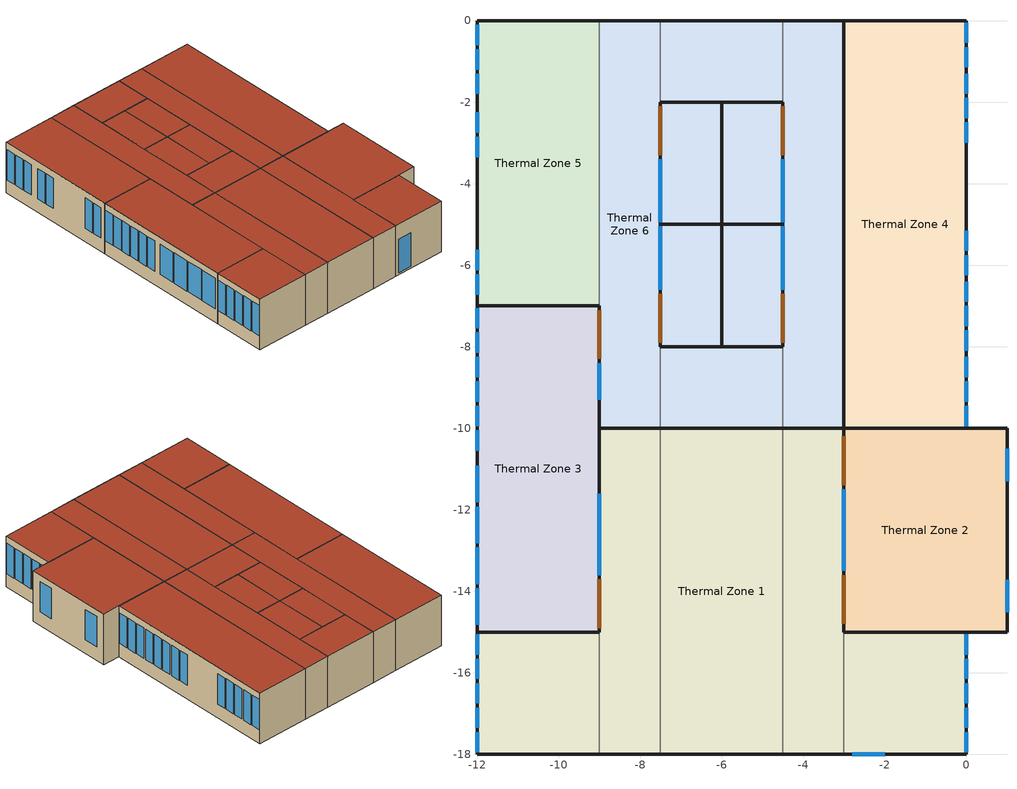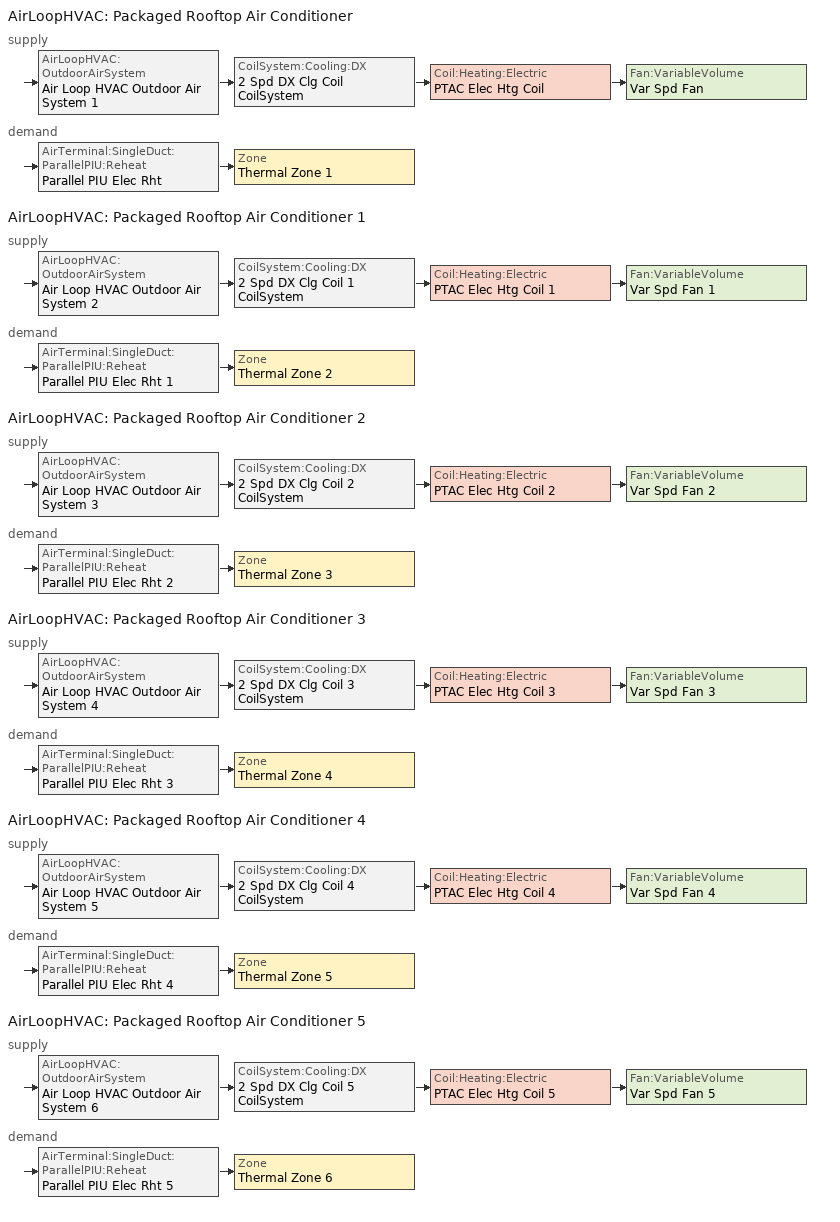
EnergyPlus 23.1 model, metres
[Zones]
Thermal Zone 1
 floor ground (ExtSlabCarpet 4in ClimateZone 1-8): -9,-15 -9,-18 -12,-18 -12,-15 z0; -4.5,-10 -4.5,-18 -7.5,-18 -7.5,-10 z0; 0,-15 0,-18 -3,-18 -3,-15 z0; -7.5,-10 -7.5,-18 -9,-18 -9,-10 z0; -3,-10 -3,-18 -4.5,-18 -4.5,-10 z0
 wall outside (ASHRAE 189.1-2009 ExtWall Mass ClimateZone 5): -12,-18 -9,-18 -7.5,-18 -4.5,-18 -3,-18 0,-18 0,-15 -3,-15 -3,-10 -4.5,-10 -7.5,-10 -9,-10 -9,-15 -12,-15 -12,-18 z0:3
 wall to Thermal Zone 1 (Air Wall): -9,-18 -9,-15 -9,-18 / -4.5,-18 -4.5,-10 -4.5,-18 / -7.5,-10 -7.5,-18 -7.5,-10 / -3,-15 -3,-18 -3,-15 z0:3
 window (ASHRAE 189.1-2009 ExtWindow ClimateZone 4-5): -12,-15.05 -12,-15.55 / -12,-15.65 -12,-16.15 / -12,-16.25 -12,-16.75 / -12,-16.85 -12,-17.35 / -12,-17.45 -12,-17.95 / 0,-17.95 0,-17.45 / 0,-17.35 0,-16.85 / 0,-16.75 0,-16.25 / 0,-16.15 0,-15.65 / 0,-15.55 0,-15.05 z0.8:2.6; -2.8,-18 -2,-18 z0.1:2.1
 roof outside (ASHRAE 189.1-2009 ExtRoof IEAD ClimateZone 2-5): -9,-18 -9,-15 -12,-15 -12,-18 z3; -4.5,-18 -4.5,-10 -7.5,-10 -7.5,-18 z3; 0,-18 0,-15 -3,-15 -3,-18 z3; -7.5,-18 -7.5,-10 -9,-10 -9,-18 z3; -3,-18 -3,-10 -4.5,-10 -4.5,-18 z3
Thermal Zone 2
 floor ground (ExtSlabCarpet 4in ClimateZone 1-8): 1,-10 1,-15 -3,-15 -3,-10 z0
 wall outside (ASHRAE 189.1-2009 ExtWall Mass ClimateZone 5): 1,-10 0,-10 -3,-10 -3,-15 0,-15 1,-15 1,-10 z0:3
 window (ASHRAE 189.1-2009 ExtWindow ClimateZone 4-5): 1,-14.51 1,-13.71 / 1,-11.3 1,-10.5 z0.8:2.6; -3,-11.5 -3,-13.5 z0.02:2.1
 door (Exterior Door): -3,-10.2 -3,-11.4 / -3,-13.6 -3,-14.8 z0:2.1
 roof outside (ASHRAE 189.1-2009 ExtRoof IEAD ClimateZone 2-5): 1,-15 1,-10 -3,-10 -3,-15 z3
Thermal Zone 3
 floor ground (ExtSlabCarpet 4in ClimateZone 1-8): -9,-7 -9,-15 -12,-15 -12,-7 z0
 wall outside (ASHRAE 189.1-2009 ExtWall Mass ClimateZone 5): -12,-15 -9,-15 -9,-7 -12,-7 -12,-15 z0:3
 window (ASHRAE 189.1-2009 ExtWindow ClimateZone 4-5): -12,-7.05 -12,-7.55 / -12,-7.65 -12,-8.15 / -12,-8.25 -12,-8.75 / -12,-8.85 -12,-9.35 / -12,-9.45 -12,-9.95 / -12,-10.05 -12,-10.55 / -12,-10.92 -12,-11.82 / -12,-11.92 -12,-12.82 / -12,-12.92 -12,-13.82 / -12,-13.92 -12,-14.82 z0.8:2.6; -9,-13.6 -9,-11.6 z0.05:2.1; -9,-9.3 -9,-8.4 z0.02:2.1
 door (Exterior Door): -9,-14.9 -9,-13.7 / -9,-8.3 -9,-7.1 z0:2.1
 roof outside (ASHRAE 189.1-2009 ExtRoof IEAD ClimateZone 2-5): -9,-15 -9,-7 -12,-7 -12,-15 z3
Thermal Zone 4
 floor ground (ExtSlabCarpet 4in ClimateZone 1-8): 0,0 0,-10 -3,-10 -3,0 z0
 wall outside (ASHRAE 189.1-2009 ExtWall Mass ClimateZone 5): -3,-10 0,-10 0,0 -3,0 -3,-10 z0:3
 window (ASHRAE 189.1-2009 ExtWindow ClimateZone 4-5): 0,-6.25 0,-5.75 / 0,-5.65 0,-5.15 / 0,-9.95 0,-9.45 / 0,-9.35 0,-8.85 / 0,-6.9 0,-6.4 / 0,-8.1 0,-7.6 / 0,-7.5 0,-7 / 0,-8.75 0,-8.25 / 0,-3 0,-2.5 / 0,-2.4 0,-1.9 / 0,-1.15 0,-0.65 / 0,-1.8 0,-1.3 / 0,-0.55 0,-0.05 z0.8:2.6
 roof outside (ASHRAE 189.1-2009 ExtRoof IEAD ClimateZone 2-5): 0,-10 0,0 -3,0 -3,-10 z3
Thermal Zone 5
 floor ground (ExtSlabCarpet 4in ClimateZone 1-8): -9,0 -9,-7 -12,-7 -12,0 z0
 wall outside (ASHRAE 189.1-2009 ExtWall Mass ClimateZone 5): -9,0 -12,0 -12,-7 -9,-7 z0:3
 wall to Thermal Zone 6 (Air Wall): -9,-7 -9,0 z0:3
 window (ASHRAE 189.1-2009 ExtWindow ClimateZone 4-5): -12,-0.1 -12,-0.6 / -12,-0.7 -12,-1.2 / -12,-1.3 -12,-1.8 / -12,-2.25 -12,-2.75 / -12,-2.85 -12,-3.35 / -12,-5.62 -12,-6.12 / -12,-6.22 -12,-6.72 z0.8:2.6
 roof outside (ASHRAE 189.1-2009 ExtRoof IEAD ClimateZone 2-5): -9,-7 -9,0 -12,0 -12,-7 z3
Thermal Zone 6
 floor ground (ExtSlabCarpet 4in ClimateZone 1-8): -4.5,-8 -4.5,-10 -7.5,-10 -7.5,-8 z0; -4.5,0 -4.5,-2 -7.5,-2 -7.5,0 z0; -6,-5 -6,-8 -7.5,-8 -7.5,-5 z0; -4.5,-5 -4.5,-8 -6,-8 -6,-5 z0; -6,-2 -6,-5 -7.5,-5 -7.5,-2 z0; -4.5,-2 -4.5,-5 -6,-5 -6,-2 z0; -7.5,0 -7.5,-10 -9,-10 -9,0 z0; -3,0 -3,-10 -4.5,-10 -4.5,0 z0
 wall outside (ASHRAE 189.1-2009 ExtWall Mass ClimateZone 5): -9,-7 -9,-10 -7.5,-10 -4.5,-10 -3,-10 -3,0 -4.5,0 -7.5,0 -9,0 / -4.5,-8 -7.5,-8 -6,-8 -6,-5 -7.5,-5 -7.5,-8 -7.5,-2 -4.5,-2 -6,-2 -7.5,-2 -7.5,-5 -6,-5 -6,-8 -4.5,-8 -4.5,-5 -6,-5 -6,-2 -6,-5 -4.5,-5 -4.5,-2 -4.5,-8 z0:3
 wall to Thermal Zone 6 (Air Wall): -7.5,-8 -7.5,-10 -7.5,-8 / -4.5,-10 -4.5,-8 -4.5,-10 / -7.5,0 -7.5,-2 -7.5,0 / -4.5,-2 -4.5,0 -4.5,-2 z0:3
 window (ASHRAE 189.1-2009 ExtWindow ClimateZone 4-5): -7.5,-5.05 -7.5,-6.6 / -4.5,-6.6 -4.5,-5.05 / -7.5,-3.4 -7.5,-4.95 / -4.5,-4.95 -4.5,-3.4 z0.05:2.1
 door (Exterior Door): -7.5,-6.7 -7.5,-7.9 / -4.5,-7.9 -4.5,-6.7 / -7.5,-2.1 -7.5,-3.3 / -4.5,-3.3 -4.5,-2.1 z0:2.1
 roof outside (ASHRAE 189.1-2009 ExtRoof IEAD ClimateZone 2-5): -4.5,-10 -4.5,-8 -7.5,-8 -7.5,-10 z3; -4.5,-2 -4.5,0 -7.5,0 -7.5,-2 z3; -6,-8 -6,-5 -7.5,-5 -7.5,-8 z3; -4.5,-8 -4.5,-5 -6,-5 -6,-8 z3; -6,-5 -6,-2 -7.5,-2 -7.5,-5 z3; -4.5,-5 -4.5,-2 -6,-2 -6,-5 z3; -7.5,-10 -7.5,0 -9,0 -9,-10 z3; -3,-10 -3,0 -4.5,0 -4.5,-10 z3
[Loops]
AirLoopHVAC 'Packaged Rooftop Air Conditioner'
 supply: AirLoopHVAC:OutdoorAirSystem 'Air Loop HVAC Outdoor Air System 1' > CoilSystem:Cooling:DX '2 Spd DX Clg Coil CoilSystem' > Coil:Heating:Electric 'PTAC Elec Htg Coil' > Fan:VariableVolume 'Var Spd Fan'
 demand: AirTerminal:SingleDuct:ParallelPIU:Reheat 'Parallel PIU Elec Rht' > Zone 'Thermal Zone 1'
AirLoopHVAC 'Packaged Rooftop Air Conditioner 1'
 supply: AirLoopHVAC:OutdoorAirSystem 'Air Loop HVAC Outdoor Air System 2' > CoilSystem:Cooling:DX '2 Spd DX Clg Coil 1 CoilSystem' > Coil:Heating:Electric 'PTAC Elec Htg Coil 1' > Fan:VariableVolume 'Var Spd Fan 1'
 demand: AirTerminal:SingleDuct:ParallelPIU:Reheat 'Parallel PIU Elec Rht 1' > Zone 'Thermal Zone 2'
AirLoopHVAC 'Packaged Rooftop Air Conditioner 2'
 supply: AirLoopHVAC:OutdoorAirSystem 'Air Loop HVAC Outdoor Air System 3' > CoilSystem:Cooling:DX '2 Spd DX Clg Coil 2 CoilSystem' > Coil:Heating:Electric 'PTAC Elec Htg Coil 2' > Fan:VariableVolume 'Var Spd Fan 2'
 demand: AirTerminal:SingleDuct:ParallelPIU:Reheat 'Parallel PIU Elec Rht 2' > Zone 'Thermal Zone 3'
AirLoopHVAC 'Packaged Rooftop Air Conditioner 3'
 supply: AirLoopHVAC:OutdoorAirSystem 'Air Loop HVAC Outdoor Air System 4' > CoilSystem:Cooling:DX '2 Spd DX Clg Coil 3 CoilSystem' > Coil:Heating:Electric 'PTAC Elec Htg Coil 3' > Fan:VariableVolume 'Var Spd Fan 3'
 demand: AirTerminal:SingleDuct:ParallelPIU:Reheat 'Parallel PIU Elec Rht 3' > Zone 'Thermal Zone 4'
AirLoopHVAC 'Packaged Rooftop Air Conditioner 4'
 supply: AirLoopHVAC:OutdoorAirSystem 'Air Loop HVAC Outdoor Air System 5' > CoilSystem:Cooling:DX '2 Spd DX Clg Coil 4 CoilSystem' > Coil:Heating:Electric 'PTAC Elec Htg Coil 4' > Fan:VariableVolume 'Var Spd Fan 4'
 demand: AirTerminal:SingleDuct:ParallelPIU:Reheat 'Parallel PIU Elec Rht 4' > Zone 'Thermal Zone 5'
AirLoopHVAC 'Packaged Rooftop Air Conditioner 5'
 supply: AirLoopHVAC:OutdoorAirSystem 'Air Loop HVAC Outdoor Air System 6' > CoilSystem:Cooling:DX '2 Spd DX Clg Coil 5 CoilSystem' > Coil:Heating:Electric 'PTAC Elec Htg Coil 5' > Fan:VariableVolume 'Var Spd Fan 5'
 demand: AirTerminal:SingleDuct:ParallelPIU:Reheat 'Parallel PIU Elec Rht 5' > Zone 'Thermal Zone 6'
[Building]
Building 1
[Site:Location]
Beijing: Latitude {deg}=39.8; Longitude {deg}=116.47; Time Zone {hr}=8; Elevation {m}=31.3
[SizingPeriod:DesignDay] Day of Month=21; Dry-Bulb Temperature Range Modifier Type=DefaultMultipliers; Barometric Pressure {Pa}=100950; Rain Indicator=No; Snow Indicator=No; Daylight Saving Time Indicator=No; Begin Environment Reset Mode=FullResetAtBeginEnvironment
Name | Month | Day Type | Maximum Dry-Bulb Temperature {C} | Daily Dry-Bulb Temperature Range {deltaC} | Humidity Condition Type | Wetbulb or DewPoint at Maximum Dry-Bulb {C} | Wind Speed {m/s} | Wind Direction {deg} | Solar Model Indicator | ASHRAE Clear Sky Optical Depth for Beam Irradiance (taub) | ASHRAE Clear Sky Optical Depth for Diffuse Irradiance (taud) | Enthalpy at Maximum Dry-Bulb {J/kg} | Sky Clearness
Beijing Ann Clg .4% Condns DB=>MWB | 7 | SummerDesignDay | 34.9 | 8.9 | Wetbulb | 22.2 | 3.4 | 180 | ASHRAETau | 0.747 | 1.448
Beijing Ann Clg .4% Condns DP=>MDB | 7 | SummerDesignDay | 28.9 | 8.9 | Dewpoint | 26.1 | 3.4 | 180 | ASHRAETau | 0.747 | 1.448
Beijing Ann Clg .4% Condns Enth=>MDB | 7 | SummerDesignDay | 30.1 | 8.9 | Enthalpy |  | 3.4 | 180 | ASHRAETau | 0.747 | 1.448 | 86200
Beijing Ann Clg .4% Condns WB=>MDB | 7 | SummerDesignDay | 30.5 | 8.9 | Wetbulb | 27 | 3.4 | 180 | ASHRAETau | 0.747 | 1.448
Beijing Ann Htg 99.6% Condns DB | 1 | WinterDesignDay | -10.8 | 0 | Wetbulb | -10.8 | 2.2 | 340 | ASHRAEClearSky |  |  |  | 0
Beijing Ann Htg Wind 99.6% Condns WS=>MCDB | 1 | WinterDesignDay | -1.6 | 0 | Wetbulb | -1.6 | 12 | 340 | ASHRAEClearSky |  |  |  | 0
Beijing Ann Hum_n 99.6% Condns DP=>MCDB | 1 | WinterDesignDay | -4 | 0 | Dewpoint | -30.1 | 2.2 | 340 | ASHRAEClearSky |  |  |  | 0
[Material] Thermal Absorptance=0.9
Name | Roughness | Thickness {m} | Conductivity {W/m-K} | Density {kg/m3} | Specific Heat {J/kg-K} | Solar Absorptance | Visible Absorptance
1/2IN Gypsum | Smooth | 0.0127 | 0.16 | 784.9 | 830 | 0.4 | 0.4
1IN Stucco | Smooth | 0.0253 | 0.6918 | 1858 | 837 | 0.92 | 0.92
8IN Concrete HW | MediumRough | 0.2033 | 1.7296 | 2243 | 837 | 0.65 | 0.65
F08 Metal surface | Smooth | 0.0008 | 45.28 | 7824 | 500 | 0.7 | 0.7
I01 25mm insulation board | MediumRough | 0.0254 | 0.03 | 43 | 1210 | 0.6 | 0.6
MAT-CC05 4 HW CONCRETE | Rough | 0.1016 | 1.311 | 2240 | 836.8 | 0.85 | 0.85
Metal Decking | MediumSmooth | 0.0015 | 45.006 | 7680 | 418.4 | 0.6 | 0.6
Roof Insulation [21] | MediumRough | 0.2105 | 0.049 | 265 | 836.8 | 0.7 | 0.7
Roof Membrane | VeryRough | 0.0095 | 0.16 | 1121.29 | 1460 | 0.7 | 0.7
Wall Insulation [40] | MediumRough | 0.0794 | 0.0432 | 91 | 837 | 0.5 | 0.5
[Material:NoMass]
CP02 CARPET PAD: Roughness=Smooth; Thermal Resistance {m2-K/W}=0.1; Thermal Absorptance=0.9; Solar Absorptance=0.8; Visible Absorptance=0.8
[WindowMaterial:Glazing]
Theoretical Glass [207]: Optical Data Type=SpectralAverage; Thickness {m}=0.003; Solar Transmittance at Normal Incidence=0.3311; Front Side Solar Reflectance at Normal Incidence=0.6189; Back Side Solar Reflectance at Normal Incidence=0; Visible Transmittance at Normal Incidence=0.44; Front Side Visible Reflectance at Normal Incidence=0.51; Back Side Visible Reflectance at Normal Incidence=0; Infrared Transmittance at Normal Incidence=0; Front Side Infrared Hemispherical Emissivity=0.9; Back Side Infrared Hemispherical Emissivity=0.9; Conductivity {W/m-K}=0.0133; Dirt Correction Factor for Solar and Visible Transmittance=1; Solar Diffusing=No
[Construction]
ASHRAE 189.1-2009 ExtRoof IEAD ClimateZone 2-5: Roof Membrane, Roof Insulation [21], Metal Decking
ASHRAE 189.1-2009 ExtWall Mass ClimateZone 5: 1IN Stucco, 8IN Concrete HW, Wall Insulation [40], 1/2IN Gypsum
ASHRAE 189.1-2009 ExtWindow ClimateZone 4-5: Theoretical Glass [207]
Exterior Door: F08 Metal surface, I01 25mm insulation board
ExtSlabCarpet 4in ClimateZone 1-8: MAT-CC05 4 HW CONCRETE, CP02 CARPET PAD
[Construction:AirBoundary]
Air Wall: None, 0
[Zone] Multiplier=1; Part of Total Floor Area=Yes
Thermal Zone 1; Thermal Zone 2; Thermal Zone 3; Thermal Zone 4; Thermal Zone 5; Thermal Zone 6
[Space]
Name | Zone | Space Type
Space 101; Space 103; Space 105 | Thermal Zone 1 | 189.1-2009 - Office - IT_Room - CZ1-3
Space 119 | Thermal Zone 1 | 189.1-2009 - Office - Lobby - CZ1-3 1
Space 121 | Thermal Zone 1 | 189.1-2009 - Office - Lobby - CZ4-8 1
Space 107 | Thermal Zone 2 | 189.1-2009 - Office - IT_Room - CZ1-3
Space 106 | Thermal Zone 3 | 189.1-2009 - Office - BreakRoom - CZ1-3
Space 123 | Thermal Zone 4 | 189.1-2009 - Office - OpenOffice - CZ4-8
Space 111 | Thermal Zone 5 | 189.1-2009 - Office - OpenOffice - CZ4-8
Space 108; Space 114; Space 115; Space 116; Space 117; Space 118; Space 124 | Thermal Zone 6 | 189.1-2009 - Office - OpenOffice - CZ4-8
Space 120 | Thermal Zone 6 | 189.1-2009 - Office - Lobby - CZ1-3 2
[SpaceList]
189.1-2009 - Office - IT_Room - CZ1-3: Space 101, Space 105, Space 103, Space 107
189.1-2009 - Office - Lobby - CZ1-3 1: Space 119
189.1-2009 - Office - Lobby - CZ4-8 1: Space 121
189.1-2009 - Office - BreakRoom - CZ1-3: Space 106
189.1-2009 - Office - OpenOffice - CZ4-8: Space 118, Space 108, Space 111, Space 114, Space 115, Space 116, Space 117, Space 123, Space 124
189.1-2009 - Office - Lobby - CZ1-3 2: Space 120
[Lights] Schedule=Office Bldg Light; Design Level Calculation Method=Watts/Area
Name | Zone or ZoneList or Space or SpaceList | Watts per Zone Floor Area {W/m2}
189.1-2009 - Office - IT_Room - CZ1-3 Lights | 189.1-2009 - Office - IT_Room - CZ1-3 | 10.6563
189.1-2009 - Office - Lobby - CZ1-3 Lights 1 | 189.1-2009 - Office - Lobby - CZ1-3 1 | 12.5938
189.1-2009 - Office - Lobby - CZ4-8 Lights 1 | 189.1-2009 - Office - Lobby - CZ4-8 1 | 12.5938
189.1-2009 - Office - BreakRoom - CZ1-3 Lights | 189.1-2009 - Office - BreakRoom - CZ1-3 | 11.625
189.1-2009 - Office - OpenOffice - CZ4-8 Lights | 189.1-2009 - Office - OpenOffice - CZ4-8 | 10.6563
189.1-2009 - Office - Lobby - CZ1-3 Lights 2 | 189.1-2009 - Office - Lobby - CZ1-3 2 | 12.5938
[People] Number of People Calculation Method=People/Area; Fraction Radiant=0.3; Activity Level Schedule=Office Activity
Name | Zone or ZoneList or Space or SpaceList | Number of People Schedule | People per Floor Area {person/m2}
189.1-2009 - Office - IT_Room - CZ1-3 People | 189.1-2009 - Office - IT_Room - CZ1-3 | Office Misc Occ | 0.5382
189.1-2009 - Office - Lobby - CZ1-3 People 1 | 189.1-2009 - Office - Lobby - CZ1-3 1 | Office Misc Occ | 0.507639
189.1-2009 - Office - Lobby - CZ4-8 People 1 | 189.1-2009 - Office - Lobby - CZ4-8 1 | Office Misc Occ | 0.107639
189.1-2009 - Office - BreakRoom - CZ1-3 People | 189.1-2009 - Office - BreakRoom - CZ1-3 | Office Misc Occ | 0.538196
189.1-2009 - Office - OpenOffice - CZ4-8 People | 189.1-2009 - Office - OpenOffice - CZ4-8 | Office Work Occ | 0.56511
189.1-2009 - Office - Lobby - CZ1-3 People 2 | 189.1-2009 - Office - Lobby - CZ1-3 2 | Office Misc Occ | 0.507639
[ElectricEquipment] Schedule=Office Bldg Equip; Design Level Calculation Method=Watts/Area
Name | Zone or ZoneList or Space or SpaceList | Watts per Zone Floor Area {W/m2}
189.1-2009 - Office - IT_Room - CZ1-3 Electric Equipment | 189.1-2009 - Office - IT_Room - CZ1-3 | 16.7917
189.1-2009 - Office - Lobby - CZ1-3 Electric Equipment 1 | 189.1-2009 - Office - Lobby - CZ1-3 1 | 0.753474
189.1-2009 - Office - Lobby - CZ4-8 Electric Equipment 1 | 189.1-2009 - Office - Lobby - CZ4-8 1 | 0.753474
189.1-2009 - Office - BreakRoom - CZ1-3 Electric Equipment | 189.1-2009 - Office - BreakRoom - CZ1-3 | 48.007
189.1-2009 - Office - OpenOffice - CZ4-8 Electric Equipment | 189.1-2009 - Office - OpenOffice - CZ4-8 | 7.64238
189.1-2009 - Office - Lobby - CZ1-3 Electric Equipment 2 | 189.1-2009 - Office - Lobby - CZ1-3 2 | 0.753474
[ZoneInfiltration:DesignFlowRate] Schedule=Office Infil Quarter On; Design Flow Rate Calculation Method=Flow/ExteriorArea
Name | Zone or ZoneList or Space or SpaceList | Flow Rate per Exterior Surface Area {m3/s-m2}
189.1-2009 - Office - IT_Room - CZ1-3 Infiltration | 189.1-2009 - Office - IT_Room - CZ1-3 | 0.00030226
189.1-2009 - Office - Lobby - CZ1-3 Infiltration 1 | 189.1-2009 - Office - Lobby - CZ1-3 1 | 0.00030226
189.1-2009 - Office - Lobby - CZ4-8 Infiltration 1 | 189.1-2009 - Office - Lobby - CZ4-8 1 | 0.000226568
189.1-2009 - Office - BreakRoom - CZ1-3 Infiltration | 189.1-2009 - Office - BreakRoom - CZ1-3 | 0.00030226
189.1-2009 - Office - OpenOffice - CZ4-8 Infiltration | 189.1-2009 - Office - OpenOffice - CZ4-8 | 0.000226568
189.1-2009 - Office - Lobby - CZ1-3 Infiltration 2 | 189.1-2009 - Office - Lobby - CZ1-3 2 | 0.00030226
[ZoneControl:Thermostat] Temperature Difference Between Cutout And Setpoint {deltaC}=0
Name | Zone or ZoneList | Control Type Schedule | Control 1
Thermal Zone 1 Thermostat | Thermal Zone 1 | Thermal Zone 1 Thermostat Schedule | Thermostat Setpoint Dual Setpoint 1
Thermal Zone 2 Thermostat | Thermal Zone 2 | Thermal Zone 2 Thermostat Schedule | Thermostat Setpoint Dual Setpoint 2
Thermal Zone 3 Thermostat | Thermal Zone 3 | Thermal Zone 3 Thermostat Schedule | Thermostat Setpoint Dual Setpoint 3
Thermal Zone 4 Thermostat | Thermal Zone 4 | Thermal Zone 4 Thermostat Schedule | Thermostat Setpoint Dual Setpoint 4
Thermal Zone 5 Thermostat | Thermal Zone 5 | Thermal Zone 5 Thermostat Schedule | Thermostat Setpoint Dual Setpoint 5
Thermal Zone 6 Thermostat | Thermal Zone 6 | Thermal Zone 6 Thermostat Schedule | Thermostat Setpoint Dual Setpoint 6
[ThermostatSetpoint:DualSetpoint] Heating Setpoint Temperature Schedule=HAVC-HOT; Cooling Setpoint Temperature Schedule=HAVC-COOL
Thermostat Setpoint Dual Setpoint 1; Thermostat Setpoint Dual Setpoint 2; Thermostat Setpoint Dual Setpoint 3; Thermostat Setpoint Dual Setpoint 4; Thermostat Setpoint Dual Setpoint 5; Thermostat Setpoint Dual Setpoint 6
[AirTerminal:SingleDuct:ParallelPIU:Reheat] Availability Schedule=Always On Discrete hvac_library; Maximum Primary Air Flow Rate {m3/s}=Autosize; Maximum Secondary Air Flow Rate {m3/s}=Autosize; Minimum Primary Air Flow Fraction=Autosize; Fan On Flow Fraction=Autosize; Maximum Hot Water or Steam Flow Rate {m3/s}=Autosize; Minimum Hot Water or Steam Flow Rate {m3/s}=0; Convergence Tolerance=0.001
Name | Fan | Reheat Coil
Parallel PIU Elec Rht | Parallel PIU Elec Rht Fan | Parallel PIU Elec Rht Coil
Parallel PIU Elec Rht 1 | Parallel PIU Elec Rht Fan 1 | Parallel PIU Elec Rht Coil 1
Parallel PIU Elec Rht 2 | Parallel PIU Elec Rht Fan 2 | Parallel PIU Elec Rht Coil 2
Parallel PIU Elec Rht 3 | Parallel PIU Elec Rht Fan 3 | Parallel PIU Elec Rht Coil 3
Parallel PIU Elec Rht 4 | Parallel PIU Elec Rht Fan 4 | Parallel PIU Elec Rht Coil 4
Parallel PIU Elec Rht 5 | Parallel PIU Elec Rht Fan 5 | Parallel PIU Elec Rht Coil 5
[Coil:Heating:Electric] Availability Schedule=Always On Discrete hvac_library; Efficiency=1; Nominal Capacity {W}=Autosize
Parallel PIU Elec Rht Coil; Parallel PIU Elec Rht Coil 1; Parallel PIU Elec Rht Coil 2; Parallel PIU Elec Rht Coil 3; Parallel PIU Elec Rht Coil 4; Parallel PIU Elec Rht Coil 5; PTAC Elec Htg Coil; PTAC Elec Htg Coil 1; PTAC Elec Htg Coil 2; PTAC Elec Htg Coil 3; PTAC Elec Htg Coil 4; PTAC Elec Htg Coil 5
[Fan:ConstantVolume] Fan Total Efficiency=0.7; Pressure Rise {Pa}=300; Maximum Flow Rate {m3/s}=AutoSize; Motor Efficiency=0.9; Motor In Airstream Fraction=1
Name | Availability Schedule
Parallel PIU Elec Rht Fan; Parallel PIU Elec Rht Fan 1; Parallel PIU Elec Rht Fan 2; Parallel PIU Elec Rht Fan 3; Parallel PIU Elec Rht Fan 4 | always close2
Parallel PIU Elec Rht Fan 5 | always close3
[Zone equipment]
Thermal Zone 1: Parallel PIU Elec Rht
Thermal Zone 2: Parallel PIU Elec Rht 1
Thermal Zone 3: Parallel PIU Elec Rht 2
Thermal Zone 4: Parallel PIU Elec Rht 3
Thermal Zone 5: Parallel PIU Elec Rht 4
Thermal Zone 6: Parallel PIU Elec Rht 5
[Sizing:Zone] Zone Cooling Design Supply Air Temperature Input Method=SupplyAirTemperature; Zone Cooling Design Supply Air Temperature Difference {deltaC}=11.11; Zone Heating Design Supply Air Temperature Input Method=SupplyAirTemperature; Zone Heating Design Supply Air Temperature Difference {deltaC}=11.11; Zone Cooling Design Supply Air Humidity Ratio {kgWater/kgDryAir}=0.0085; Zone Heating Design Supply Air Humidity Ratio {kgWater/kgDryAir}=0.008; Cooling Design Air Flow Method=DesignDay; Cooling Design Air Flow Rate {m3/s}=0; Cooling Minimum Air Flow {m3/s}=0; Cooling Minimum Air Flow Fraction=0; Heating Design Air Flow Method=DesignDay; Heating Design Air Flow Rate {m3/s}=0; Heating Maximum Air Flow {m3/s}=0.141576; Heating Maximum Air Flow Fraction=0.3; Account for Dedicated Outdoor Air System=No; Zone Load Sizing Method=Sensible Load Only No Latent Load; Zone Latent Cooling Design Supply Air Humidity Ratio Input Method=HumidityRatioDifference; Zone Cooling Design Supply Air Humidity Ratio Difference {kgWater/kgDryAir}=0.005; Zone Latent Heating Design Supply Air Humidity Ratio Input Method=HumidityRatioDifference; Zone Humidification Design Supply Air Humidity Ratio Difference {kgWater/kgDryAir}=0.005
Name | Zone Cooling Design Supply Air Temperature {C} | Zone Heating Design Supply Air Temperature {C} | Design Specification Outdoor Air Object | Cooling Minimum Air Flow per Zone Floor Area {m3/s-m2} | Heating Maximum Air Flow per Zone Floor Area {m3/s-m2}
Thermal Zone 1 | 16 | 30 | Thermal Zone 1 DSOA Space List | 0.000856 | 0.00425
Thermal Zone 2 | 16 | 32 | Thermal Zone 2 DSOA Space List | 0.000762 | 0.00526
Thermal Zone 3 | 14 | 28 | Thermal Zone 3 DSOA Space List | 0.0006 | 0.003
Thermal Zone 4 | 18 | 26 | Thermal Zone 4 DSOA Space List | 0.0005 | 0.002032
Thermal Zone 5 | 18 | 26 | Thermal Zone 5 DSOA Space List | 0.0005 | 0.002032
Thermal Zone 6 | 14 | 40 | Thermal Zone 6 DSOA Space List | 0.000762 | 0.002032
[Controller:MechanicalVentilation] Availability Schedule=Always On Discrete; Demand Controlled Ventilation=No; System Outdoor Air Method=ZoneSum
Name | Zone or ZoneList Name 1 | Design Specification Outdoor Air Object Name 1
Controller Mechanical Ventilation 1 | Thermal Zone 1 | 189.1-2009 - Office - IT_Room - CZ1-3 Ventilation
Controller Mechanical Ventilation 2 | Thermal Zone 2 | 189.1-2009 - Office - IT_Room - CZ1-3 Ventilation
Controller Mechanical Ventilation 3 | Thermal Zone 3 | 189.1-2009 - Office - BreakRoom - CZ1-3 Ventilation
Controller Mechanical Ventilation 4 | Thermal Zone 4 | 189.1-2009 - Office - OpenOffice - CZ4-8 Ventilation
Controller Mechanical Ventilation 5 | Thermal Zone 5 | 189.1-2009 - Office - OpenOffice - CZ4-8 Ventilation
Controller Mechanical Ventilation 6 | Thermal Zone 6 | 189.1-2009 - Office - OpenOffice - CZ4-8 Ventilation
[DesignSpecification:OutdoorAir] Outdoor Air Method=Sum; Outdoor Air Flow per Zone {m3/s}=0; Outdoor Air Flow Air Changes per Hour {1/hr}=0
Name | Outdoor Air Flow per Person {m3/s-person} | Outdoor Air Flow per Zone Floor Area {m3/s-m2}
189.1-2009 - Office - IT_Room - CZ1-3 Ventilation | 0 | 0.000254
189.1-2009 - Office - Lobby - CZ1-3 Ventilation; 189.1-2009 - Office - Lobby - CZ4-8 Ventilation; 189.1-2009 - Office - BreakRoom - CZ1-3 Ventilation | 0.00707921 | 0
189.1-2009 - Office - OpenOffice - CZ4-8 Ventilation | 0.00943895 | 0
[DesignSpecification:OutdoorAir:SpaceList]
Thermal Zone 1 DSOA Space List: Space Name 1=Space 101; Space Design Specification Outdoor Air Object Name 1=189.1-2009 - Office - IT_Room - CZ1-3 Ventilation; Space Name 2=Space 103; Space Design Specification Outdoor Air Object Name 2=189.1-2009 - Office - IT_Room - CZ1-3 Ventilation; Space Name 3=Space 105; Space Design Specification Outdoor Air Object Name 3=189.1-2009 - Office - IT_Room - CZ1-3 Ventilation; Space Name 4=Space 119; Space Design Specification Outdoor Air Object Name 4=189.1-2009 - Office - Lobby - CZ1-3 Ventilation; Space Name 5=Space 121; Space Design Specification Outdoor Air Object Name 5=189.1-2009 - Office - Lobby - CZ4-8 Ventilation
Thermal Zone 2 DSOA Space List: Space Name 1=Space 107; Space Design Specification Outdoor Air Object Name 1=189.1-2009 - Office - IT_Room - CZ1-3 Ventilation
Thermal Zone 3 DSOA Space List: Space Name 1=Space 106; Space Design Specification Outdoor Air Object Name 1=189.1-2009 - Office - BreakRoom - CZ1-3 Ventilation
Thermal Zone 4 DSOA Space List: Space Name 1=Space 123; Space Design Specification Outdoor Air Object Name 1=189.1-2009 - Office - OpenOffice - CZ4-8 Ventilation
Thermal Zone 5 DSOA Space List: Space Name 1=Space 111; Space Design Specification Outdoor Air Object Name 1=189.1-2009 - Office - OpenOffice - CZ4-8 Ventilation
Thermal Zone 6 DSOA Space List: Space Name 1=Space 108; Space Design Specification Outdoor Air Object Name 1=189.1-2009 - Office - OpenOffice - CZ4-8 Ventilation; Space Name 2=Space 114; Space Design Specification Outdoor Air Object Name 2=189.1-2009 - Office - OpenOffice - CZ4-8 Ventilation; Space Name 3=Space 115; Space Design Specification Outdoor Air Object Name 3=189.1-2009 - Office - OpenOffice - CZ4-8 Ventilation; Space Name 4=Space 116; Space Design Specification Outdoor Air Object Name 4=189.1-2009 - Office - OpenOffice - CZ4-8 Ventilation; Space Name 5=Space 117; Space Design Specification Outdoor Air Object Name 5=189.1-2009 - Office - OpenOffice - CZ4-8 Ventilation; Space Name 6=Space 118; Space Design Specification Outdoor Air Object Name 6=189.1-2009 - Office - OpenOffice - CZ4-8 Ventilation; Space Name 7=Space 120; Space Design Specification Outdoor Air Object Name 7=189.1-2009 - Office - Lobby - CZ1-3 Ventilation; Space Name 8=Space 124; Space Design Specification Outdoor Air Object Name 8=189.1-2009 - Office - OpenOffice - CZ4-8 Ventilation
[AirLoopHVAC] Design Supply Air Flow Rate {m3/s}=AutoSize; Design Return Air Flow Fraction of Supply Air Flow=1
Packaged Rooftop Air Conditioner; Packaged Rooftop Air Conditioner 1; Packaged Rooftop Air Conditioner 2; Packaged Rooftop Air Conditioner 3; Packaged Rooftop Air Conditioner 4; Packaged Rooftop Air Conditioner 5
[Sizing:System] Type of Load to Size On=Sensible; Design Outdoor Air Flow Rate {m3/s}=Autosize; Central Heating Maximum System Air Flow Ratio=1; Preheat Design Temperature {C}=7; Preheat Design Humidity Ratio {kgWater/kgDryAir}=0.008; Precool Design Temperature {C}=12.8; Precool Design Humidity Ratio {kgWater/kgDryAir}=0.008; Central Cooling Design Supply Air Temperature {C}=12.8; Central Heating Design Supply Air Temperature {C}=40; Type of Zone Sum to Use=NonCoincident; 100% Outdoor Air in Cooling=No; 100% Outdoor Air in Heating=No; Central Cooling Design Supply Air Humidity Ratio {kgWater/kgDryAir}=0.0085; Central Heating Design Supply Air Humidity Ratio {kgWater/kgDryAir}=0.008; Cooling Supply Air Flow Rate Method=DesignDay; Cooling Supply Air Flow Rate {m3/s}=0; Cooling Supply Air Flow Rate Per Floor Area {m3/s-m2}=0.00996765; Cooling Fraction of Autosized Cooling Supply Air Flow Rate=1; Cooling Supply Air Flow Rate Per Unit Cooling Capacity {m3/s-W}=3.94755e-05; Heating Supply Air Flow Rate Method=DesignDay; Heating Supply Air Flow Rate {m3/s}=0; Heating Supply Air Flow Rate Per Floor Area {m3/s-m2}=0.00996765; Heating Fraction of Autosized Heating Supply Air Flow Rate=1; Heating Fraction of Autosized Cooling Supply Air Flow Rate=1; Heating Supply Air Flow Rate Per Unit Heating Capacity {m3/s-W}=3.15882e-05; System Outdoor Air Method=ZoneSum; Zone Maximum Outdoor Air Fraction=1; Cooling Design Capacity Method=CoolingDesignCapacity; Cooling Design Capacity {W}=Autosize; Cooling Design Capacity Per Floor Area {W/m2}=234.7; Fraction of Autosized Cooling Design Capacity=1; Heating Design Capacity Method=HeatingDesignCapacity; Heating Design Capacity {W}=Autosize; Heating Design Capacity Per Floor Area {W/m2}=157; Fraction of Autosized Heating Design Capacity=1; Central Cooling Capacity Control Method=OnOff; Occupant Diversity=Autosize
Packaged Rooftop Air Conditioner; Packaged Rooftop Air Conditioner 1; Packaged Rooftop Air Conditioner 2; Packaged Rooftop Air Conditioner 3; Packaged Rooftop Air Conditioner 4; Packaged Rooftop Air Conditioner 5
[AvailabilityManager:Scheduled]
Name | Schedule
Packaged Rooftop Air Conditioner Availability Manager; Packaged Rooftop Air Conditioner 1 Availability Manager; Packaged Rooftop Air Conditioner 2 Availability Manager; Packaged Rooftop Air Conditioner 3 Availability Manager; Packaged Rooftop Air Conditioner 4 Availability Manager | always close2
Air Loop HVAC Outdoor Air System 1 Availability Manager; Air Loop HVAC Outdoor Air System 2 Availability Manager; Air Loop HVAC Outdoor Air System 3 Availability Manager; Air Loop HVAC Outdoor Air System 4 Availability Manager; Air Loop HVAC Outdoor Air System 5 Availability Manager; Air Loop HVAC Outdoor Air System 6 Availability Manager | Always On Discrete
Packaged Rooftop Air Conditioner 5 Availability Manager | always close3
[Controller:OutdoorAir] Minimum Outdoor Air Flow Rate {m3/s}=0; Maximum Outdoor Air Flow Rate {m3/s}=Autosize; Economizer Control Type=NoEconomizer; Economizer Control Action Type=ModulateFlow; Economizer Maximum Limit Dry-Bulb Temperature {C}=28; Economizer Maximum Limit Enthalpy {J/kg}=64000; Economizer Minimum Limit Dry-Bulb Temperature {C}=-100; Lockout Type=NoLockout; Minimum Limit Type=FixedMinimum; High Humidity Control=No; Control High Indoor Humidity Based on Outdoor Humidity Ratio=Yes; Heat Recovery Bypass Control Type=BypassWhenWithinEconomizerLimits
Name | Mechanical Ventilation Controller
Controller Outdoor Air 1 | Controller Mechanical Ventilation 1
Controller Outdoor Air 2 | Controller Mechanical Ventilation 2
Controller Outdoor Air 3 | Controller Mechanical Ventilation 3
Controller Outdoor Air 4 | Controller Mechanical Ventilation 4
Controller Outdoor Air 5 | Controller Mechanical Ventilation 5
Controller Outdoor Air 6 | Controller Mechanical Ventilation 6
[SetpointManager:MixedAir] Control Variable=Temperature
Node 11 OS Default SPM; Node 12 OS Default SPM; Node 13 OS Default SPM; Node 24 OS Default SPM; Node 25 OS Default SPM; Node 26 OS Default SPM; Node 35 OS Default SPM; Node 36 OS Default SPM; Node 37 OS Default SPM; Node 52 OS Default SPM; Node 53 OS Default SPM; Node 54 OS Default SPM; Node 63 OS Default SPM; Node 64 OS Default SPM; Node 65 OS Default SPM; Node 79 OS Default SPM; Node 80 OS Default SPM; Node 81 OS Default SPM
[CoilSystem:Cooling:DX] Availability Schedule=Always On Discrete hvac_library
Name | Cooling Coil
2 Spd DX Clg Coil CoilSystem | 2 Spd DX Clg Coil
2 Spd DX Clg Coil 1 CoilSystem | 2 Spd DX Clg Coil 1
2 Spd DX Clg Coil 2 CoilSystem | 2 Spd DX Clg Coil 2
2 Spd DX Clg Coil 3 CoilSystem | 2 Spd DX Clg Coil 3
2 Spd DX Clg Coil 4 CoilSystem | 2 Spd DX Clg Coil 4
2 Spd DX Clg Coil 5 CoilSystem | 2 Spd DX Clg Coil 5
[Coil:Cooling:DX:TwoSpeed] Availability Schedule=Always On Discrete hvac_library; High Speed Gross Rated Total Cooling Capacity {W}=Autosize; High Speed Rated Sensible Heat Ratio=Autosize; High Speed Gross Rated Cooling COP {W/W}=3; High Speed Rated Air Flow Rate {m3/s}=Autosize; Unit Internal Static Air Pressure {Pa}=773.3; Total Cooling Capacity Function of Temperature Curve=OS:Curve:Biquadratic 25; Total Cooling Capacity Function of Flow Fraction Curve=OS:Curve:Quadratic 20; Energy Input Ratio Function of Temperature Curve=OS:Curve:Biquadratic 22; Energy Input Ratio Function of Flow Fraction Curve=OS:Curve:Quadratic 21; Part Load Fraction Correlation Curve=OS:Curve:Quadratic 22; Low Speed Gross Rated Total Cooling Capacity {W}=Autosize; Low Speed Gross Rated Sensible Heat Ratio=0.69; Low Speed Gross Rated Cooling COP {W/W}=3; Low Speed Rated Air Flow Rate {m3/s}=Autosize; Low Speed Total Cooling Capacity Function of Temperature Curve=OS:Curve:Biquadratic 23; Low Speed Energy Input Ratio Function of Temperature Curve=OS:Curve:Biquadratic 24; Condenser Type=AirCooled; Minimum Outdoor Dry-Bulb Temperature for Compressor Operation {C}=-25; High Speed Evaporative Condenser Effectiveness=0; High Speed Evaporative Condenser Air Flow Rate {m3/s}=Autosize; High Speed Evaporative Condenser Pump Rated Power Consumption {W}=Autosize; Low Speed Evaporative Condenser Effectiveness=0; Low Speed Evaporative Condenser Air Flow Rate {m3/s}=Autosize; Low Speed Evaporative Condenser Pump Rated Power Consumption {W}=Autosize; Basin Heater Capacity {W/K}=10; Basin Heater Setpoint Temperature {C}=2
2 Spd DX Clg Coil; 2 Spd DX Clg Coil 1; 2 Spd DX Clg Coil 2; 2 Spd DX Clg Coil 3; 2 Spd DX Clg Coil 4; 2 Spd DX Clg Coil 5
[Fan:VariableVolume] Fan Total Efficiency=0.6045; Pressure Rise {Pa}=500; Maximum Flow Rate {m3/s}=AutoSize; Fan Power Minimum Flow Rate Input Method=FixedFlowRate; Fan Power Minimum Flow Fraction=0; Fan Power Minimum Air Flow Rate {m3/s}=0; Motor Efficiency=0.93; Motor In Airstream Fraction=1; Fan Power Coefficient 1=0.0407599; Fan Power Coefficient 2=0.088045; Fan Power Coefficient 3=-0.0729261; Fan Power Coefficient 4=0.94374; Fan Power Coefficient 5=0
Name | Availability Schedule
Var Spd Fan; Var Spd Fan 1; Var Spd Fan 2; Var Spd Fan 3; Var Spd Fan 4 | always close2
Var Spd Fan 5 | always close3
[SetpointManager:SingleZone:Reheat] Control Variable=Temperature; Minimum Supply Air Temperature {C}=-99; Maximum Supply Air Temperature {C}=99
Name | Control Zone
Setpoint Manager Single Zone Reheat 1 | Thermal Zone 1
Setpoint Manager Single Zone Reheat 2 | Thermal Zone 2
Setpoint Manager Single Zone Reheat 3 | Thermal Zone 3
Setpoint Manager Single Zone Reheat 4 | Thermal Zone 4
Setpoint Manager Single Zone Reheat 5 | Thermal Zone 5
Setpoint Manager Single Zone Reheat 6 | Thermal Zone 6
[Schedule:Day:Interval]
Office Bldg Light Rule 1 Day Schedule: No, 24:00, 0.05
Office Bldg Light Default Schedule: No, 05:00, 0.05, 07:00, 0.1, 08:00, 0.3, 17:00, 0.9, 18:00, 0.7, 20:00, 0.5, 22:00, 0.3, 23:00, 0.1, 24:00, 0.05
Office Bldg Light Rule 2 Day Schedule: No, 06:00, 0.05, 08:00, 0.1, 14:00, 0.5, 17:00, 0.15, 24:00, 0.05
Office Bldg Light Summer Design Day; Office Bldg Equip Summer Design Day; Office Infil Quarter On Rule 1 Day Schedule: No, 24:00, 1
Office Bldg Light Winter Design Day; Office Bldg Occ Rule 1 Day Schedule 1; Office Bldg Occ Winter Design Day 1; Office Bldg Equip Winter Design Day; Office Bldg Occ Rule 1 Day Schedule; Office Bldg Occ Winter Design Day; Office Infil Quarter On Rule 1 Day Schedule 3: No, 24:00, 0
Office Bldg Occ Default Schedule 1: No, 06:00, 0, 07:00, 0.1, 08:00, 0.2, 20:00, 0.4, 22:00, 0.1, 24:00, 0.05
Office Bldg Occ Rule 2 Day Schedule 1: No, 06:00, 0, 08:00, 0.1, 14:00, 0.25, 17:00, 0.1, 24:00, 0
Office Bldg Occ Summer Design Day 1; Office Bldg Occ Summer Design Day: No, 06:00, 0, 22:00, 1, 24:00, 0.05
Office Activity Default Schedule; Office Activity Summer Design Day; Office Activity Winter Design Day: No, 24:00, 132
Office Bldg Equip Rule 1 Day Schedule: No, 24:00, 0.3
Office Bldg Equip Default Schedule: No, 08:00, 0.4, 12:00, 0.9, 13:00, 0.8, 17:00, 0.9, 18:00, 0.8, 20:00, 0.6, 22:00, 0.5, 24:00, 0.4
Office Bldg Equip Rule 2 Day Schedule: No, 06:00, 0.3, 08:00, 0.4, 14:00, 0.5, 17:00, 0.35, 24:00, 0.3
Large Office HtgSetp Rule 1 Day Schedule 1: No, 08:00, 27.7868, 21:00, 26, 24:00, 28
Schedule Day 4: No, 08:00, 22, 21:00, 18, 24:00, 22
Large Office HtgSetp Rule 2 Day Schedule 1: No, 08:00, 28, 21:00, 26, 24:00, 28
Large Office HtgSetp Default Schedule 1: No, 06:00, 20, 22:00, 28, 24:00, 20
Large Office HtgSetp Summer Design Day 1: No, 24:00, 17.1297
Large Office HtgSetp Winter Design Day 1: No, 04:00, 18.0462, 22:00, 21, 24:00, 18.50775
Schedule Day 3: No, 08:00, 30, 20:00, 27.6396, 24:00, 30
Schedule Day 2: No, 08:00, 22, 20:00, 18, 24:00, 22
Schedule Day 1: No, 08:00, 30, 20:00, 28, 24:00, 30
Large Office ClgSetp Default Schedule 1: No, 06:00, 30, 22:00, 26, 24:00, 30
Large Office ClgSetp Summer Design Day 1: No, 06:00, 26.7, 22:00, 21.4188, 24:00, 26.7
Large Office ClgSetp Winter Design Day 1: No, 24:00, 26.7
Office Infil Quarter On Rule 1 Day Schedule 2: No, 08:00, 0, 21:00, 0.85, 24:00, 0
Office Infil Quarter On Default Schedule 2; Office Infil Quarter On Default Schedule 4: No, 08:00, 0, 20:00, 0.841762, 24:00, 0.0022209
Office Infil Quarter On Summer Design Day 2; Office Infil Quarter On Summer Design Day 3; Office Infil Quarter On Default Schedule; Office Infil Quarter On Summer Design Day: No, 06:00, 1, 22:00, 0.25, 24:00, 1
Office Infil Quarter On Winter Design Day 2; Office Infil Quarter On Winter Design Day 3; Office Infil Quarter On Rule 2 Day Schedule; Office Infil Quarter On Winter Design Day: No, 06:00, 1, 18:00, 0.25, 24:00, 1
Office Bldg Occ Default Schedule: No, 06:00, 0, 07:00, 0.1, 08:00, 0.2, 12:00, 0.85, 13:00, 0.5, 17:00, 0.85, 18:00, 0.7, 20:00, 0.4, 22:00, 0.1, 24:00, 0.05
Office Bldg Occ Rule 2 Day Schedule: No, 06:00, 0, 08:00, 0.1, 14:00, 0.4, 17:00, 0.1, 24:00, 0
[Schedule:Week:Daily]
Office Bldg Light Week Rule - Jan1-Dec31: Office Bldg Light Rule 1 Day Schedule, Office Bldg Light Default Schedule, Office Bldg Light Default Schedule, Office Bldg Light Default Schedule, Office Bldg Light Default Schedule, Office Bldg Light Default Schedule, Office Bldg Light Rule 2 Day Schedule, Office Bldg Light Default Schedule, Office Bldg Light Summer Design Day, Office Bldg Light Winter Design Day, Office Bldg Light Default Schedule, Office Bldg Light Default Schedule
Office Misc Occ Week Rule - Jan1-Dec31: Office Bldg Occ Rule 1 Day Schedule 1, Office Bldg Occ Default Schedule 1, Office Bldg Occ Default Schedule 1, Office Bldg Occ Default Schedule 1, Office Bldg Occ Default Schedule 1, Office Bldg Occ Default Schedule 1, Office Bldg Occ Rule 2 Day Schedule 1, Office Bldg Occ Default Schedule 1, Office Bldg Occ Summer Design Day 1, Office Bldg Occ Winter Design Day 1, Office Bldg Occ Default Schedule 1, Office Bldg Occ Default Schedule 1
Office Activity Week Rule - Jan1-Dec31: Office Activity Default Schedule, Office Activity Default Schedule, Office Activity Default Schedule, Office Activity Default Schedule, Office Activity Default Schedule, Office Activity Default Schedule, Office Activity Default Schedule, Office Activity Default Schedule, Office Activity Summer Design Day, Office Activity Winter Design Day, Office Activity Default Schedule, Office Activity Default Schedule
Office Bldg Equip Week Rule - Jan1-Dec31: Office Bldg Equip Rule 1 Day Schedule, Office Bldg Equip Default Schedule, Office Bldg Equip Default Schedule, Office Bldg Equip Default Schedule, Office Bldg Equip Default Schedule, Office Bldg Equip Default Schedule, Office Bldg Equip Rule 2 Day Schedule, Office Bldg Equip Default Schedule, Office Bldg Equip Summer Design Day, Office Bldg Equip Winter Design Day, Office Bldg Equip Default Schedule, Office Bldg Equip Default Schedule
HAVC-HOT Week Rule - Jan1-Apr29: Large Office HtgSetp Rule 1 Day Schedule 1, Large Office HtgSetp Rule 1 Day Schedule 1, Large Office HtgSetp Rule 1 Day Schedule 1, Large Office HtgSetp Rule 1 Day Schedule 1, Large Office HtgSetp Rule 1 Day Schedule 1, Large Office HtgSetp Rule 1 Day Schedule 1, Large Office HtgSetp Rule 1 Day Schedule 1, Large Office HtgSetp Default Schedule 1, Large Office HtgSetp Summer Design Day 1, Large Office HtgSetp Winter Design Day 1, Large Office HtgSetp Default Schedule 1, Large Office HtgSetp Default Schedule 1
HAVC-HOT Week Rule - Apr30-May6: Large Office HtgSetp Rule 1 Day Schedule 1, Schedule Day 4, Schedule Day 4, Schedule Day 4, Schedule Day 4, Schedule Day 4, Schedule Day 4, Large Office HtgSetp Default Schedule 1, Large Office HtgSetp Summer Design Day 1, Large Office HtgSetp Winter Design Day 1, Large Office HtgSetp Default Schedule 1, Large Office HtgSetp Default Schedule 1
HAVC-HOT Week Rule - May7-Sep30: Schedule Day 4, Schedule Day 4, Schedule Day 4, Schedule Day 4, Schedule Day 4, Schedule Day 4, Schedule Day 4, Large Office HtgSetp Default Schedule 1, Large Office HtgSetp Summer Design Day 1, Large Office HtgSetp Winter Design Day 1, Large Office HtgSetp Default Schedule 1, Large Office HtgSetp Default Schedule 1
HAVC-HOT Week Rule - Oct1-Dec31: Large Office HtgSetp Rule 2 Day Schedule 1, Large Office HtgSetp Rule 2 Day Schedule 1, Large Office HtgSetp Rule 2 Day Schedule 1, Large Office HtgSetp Rule 2 Day Schedule 1, Large Office HtgSetp Rule 2 Day Schedule 1, Large Office HtgSetp Rule 2 Day Schedule 1, Large Office HtgSetp Rule 2 Day Schedule 1, Large Office HtgSetp Default Schedule 1, Large Office HtgSetp Summer Design Day 1, Large Office HtgSetp Winter Design Day 1, Large Office HtgSetp Default Schedule 1, Large Office HtgSetp Default Schedule 1
HAVC-COOL Week Rule - Jan1-Apr29: Schedule Day 3, Schedule Day 3, Schedule Day 3, Schedule Day 3, Schedule Day 3, Schedule Day 3, Schedule Day 3, Large Office ClgSetp Default Schedule 1, Large Office ClgSetp Summer Design Day 1, Large Office ClgSetp Winter Design Day 1, Large Office ClgSetp Default Schedule 1, Large Office ClgSetp Default Schedule 1
HAVC-COOL Week Rule - Apr30-May6: Schedule Day 3, Schedule Day 2, Schedule Day 2, Schedule Day 2, Schedule Day 2, Schedule Day 2, Schedule Day 2, Large Office ClgSetp Default Schedule 1, Large Office ClgSetp Summer Design Day 1, Large Office ClgSetp Winter Design Day 1, Large Office ClgSetp Default Schedule 1, Large Office ClgSetp Default Schedule 1
HAVC-COOL Week Rule - May7-Sep30: Schedule Day 2, Schedule Day 2, Schedule Day 2, Schedule Day 2, Schedule Day 2, Schedule Day 2, Schedule Day 2, Large Office ClgSetp Default Schedule 1, Large Office ClgSetp Summer Design Day 1, Large Office ClgSetp Winter Design Day 1, Large Office ClgSetp Default Schedule 1, Large Office ClgSetp Default Schedule 1
HAVC-COOL Week Rule - Oct1-Dec31: Schedule Day 1, Schedule Day 1, Schedule Day 1, Schedule Day 1, Schedule Day 1, Schedule Day 1, Schedule Day 1, Large Office ClgSetp Default Schedule 1, Large Office ClgSetp Summer Design Day 1, Large Office ClgSetp Winter Design Day 1, Large Office ClgSetp Default Schedule 1, Large Office ClgSetp Default Schedule 1
always close2 Week Rule - Jan1-Dec31: Office Infil Quarter On Rule 1 Day Schedule 2, Office Infil Quarter On Rule 1 Day Schedule 2, Office Infil Quarter On Rule 1 Day Schedule 2, Office Infil Quarter On Rule 1 Day Schedule 2, Office Infil Quarter On Rule 1 Day Schedule 2, Office Infil Quarter On Rule 1 Day Schedule 2, Office Infil Quarter On Rule 1 Day Schedule 2, Office Infil Quarter On Default Schedule 2, Office Infil Quarter On Summer Design Day 2, Office Infil Quarter On Winter Design Day 2, Office Infil Quarter On Default Schedule 2, Office Infil Quarter On Default Schedule 2
Office Work Occ Week Rule - Jan1-Dec31: Office Bldg Occ Rule 1 Day Schedule, Office Bldg Occ Default Schedule, Office Bldg Occ Default Schedule, Office Bldg Occ Default Schedule, Office Bldg Occ Default Schedule, Office Bldg Occ Default Schedule, Office Bldg Occ Rule 2 Day Schedule, Office Bldg Occ Default Schedule, Office Bldg Occ Summer Design Day, Office Bldg Occ Winter Design Day, Office Bldg Occ Default Schedule, Office Bldg Occ Default Schedule
always close3 Week Rule - Jan1-Dec31: Office Infil Quarter On Rule 1 Day Schedule 3, Office Infil Quarter On Rule 1 Day Schedule 3, Office Infil Quarter On Rule 1 Day Schedule 3, Office Infil Quarter On Rule 1 Day Schedule 3, Office Infil Quarter On Rule 1 Day Schedule 3, Office Infil Quarter On Rule 1 Day Schedule 3, Office Infil Quarter On Rule 1 Day Schedule 3, Office Infil Quarter On Default Schedule 4, Office Infil Quarter On Summer Design Day 3, Office Infil Quarter On Winter Design Day 3, Office Infil Quarter On Default Schedule 4, Office Infil Quarter On Default Schedule 4
Office Infil Quarter On Week Rule - Jan1-Dec31: Office Infil Quarter On Rule 1 Day Schedule, Office Infil Quarter On Default Schedule, Office Infil Quarter On Default Schedule, Office Infil Quarter On Default Schedule, Office Infil Quarter On Default Schedule, Office Infil Quarter On Default Schedule, Office Infil Quarter On Rule 2 Day Schedule, Office Infil Quarter On Default Schedule, Office Infil Quarter On Summer Design Day, Office Infil Quarter On Winter Design Day, Office Infil Quarter On Default Schedule, Office Infil Quarter On Default Schedule
[Schedule:Year]
Office Bldg Light: Office Bldg Light Week Rule - Jan1-Dec31, 1, 1, 12, 31
Office Misc Occ: Office Misc Occ Week Rule - Jan1-Dec31, 1, 1, 12, 31
Office Activity: Office Activity Week Rule - Jan1-Dec31, 1, 1, 12, 31
Office Bldg Equip: Office Bldg Equip Week Rule - Jan1-Dec31, 1, 1, 12, 31
HAVC-HOT: HAVC-HOT Week Rule - Jan1-Apr29, 1, 1, 4, 29, HAVC-HOT Week Rule - Apr30-May6, 4, 30, 5, 6, HAVC-HOT Week Rule - May7-Sep30, 5, 7, 9, 30, HAVC-HOT Week Rule - Oct1-Dec31, 10, 1, 12, 31
HAVC-COOL: HAVC-COOL Week Rule - Jan1-Apr29, 1, 1, 4, 29, HAVC-COOL Week Rule - Apr30-May6, 4, 30, 5, 6, HAVC-COOL Week Rule - May7-Sep30, 5, 7, 9, 30, HAVC-COOL Week Rule - Oct1-Dec31, 10, 1, 12, 31
always close2: always close2 Week Rule - Jan1-Dec31, 1, 1, 12, 31
Office Work Occ: Office Work Occ Week Rule - Jan1-Dec31, 1, 1, 12, 31
always close3: always close3 Week Rule - Jan1-Dec31, 1, 1, 12, 31
Office Infil Quarter On: Office Infil Quarter On Week Rule - Jan1-Dec31, 1, 1, 12, 31
[Schedule:Compact]
Thermal Zone 1 Thermostat Schedule; Thermal Zone 2 Thermostat Schedule; Thermal Zone 3 Thermostat Schedule; Thermal Zone 4 Thermostat Schedule; Thermal Zone 5 Thermostat Schedule; Thermal Zone 6 Thermostat Schedule: Through: 12/31, For: AllDays, Until: 24:00, 4
[Schedule:Constant] Hourly Value=1
Always On Discrete hvac_library; Always On Discrete
[Curve:Biquadratic] Minimum Value of x {BasedOnField A2}=17; Maximum Value of x {BasedOnField A2}=22; Minimum Value of y {BasedOnField A3}=13; Maximum Value of y {BasedOnField A3}=46
Name | Coefficient1 Constant | Coefficient2 x | Coefficient3 x**2 | Coefficient4 y | Coefficient5 y**2 | Coefficient6 x*y
OS:Curve:Biquadratic 25; OS:Curve:Biquadratic 23 | 0.42415 | 0.04426 | -0.00042 | 0.00333 | -8e-05 | -0.00021
OS:Curve:Biquadratic 22; OS:Curve:Biquadratic 24 | 1.23649 | -0.02431 | 0.00057 | -0.01434 | 0.00063 | -0.00038
[Curve:Quadratic]
Name | Coefficient1 Constant | Coefficient2 x | Coefficient3 x**2 | Minimum Value of x {BasedOnField A2} | Maximum Value of x {BasedOnField A2}
OS:Curve:Quadratic 20 | 0.77136 | 0.34053 | -0.11088 | 0.75918 | 1.13877
OS:Curve:Quadratic 21 | 1.2055 | -0.32953 | 0.12308 | 0.75918 | 1.13877
OS:Curve:Quadratic 22 | 0.771 | 0.229 | 0 | 0 | 1
